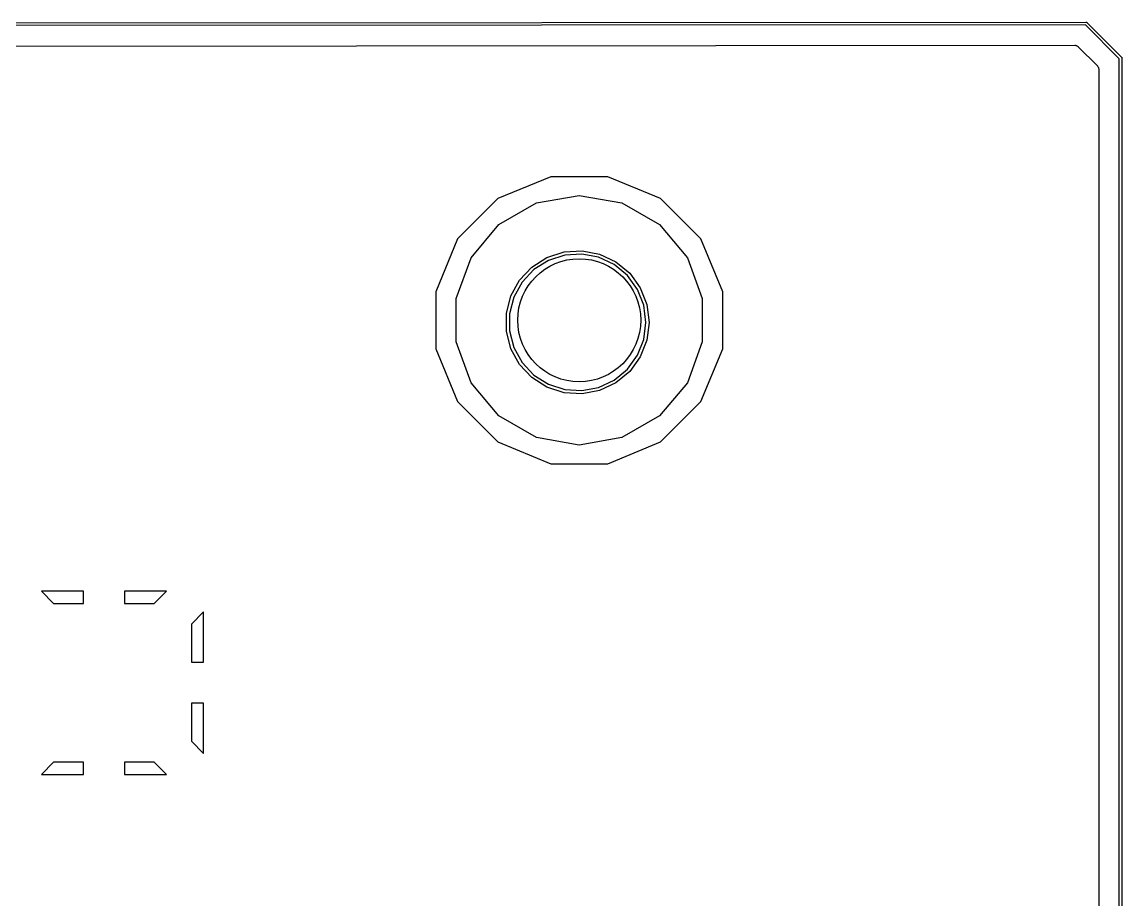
# Model space of a CAD drawing. Extents: x 81 to 161, y -172 to -32.
# Drawn here: x 121.15 to 161.4, y -64 to -31.89 of the extents above; entities that cross this region are included whole.
import ezdxf

# ---------------------------------------------------------------- set-up
doc = ezdxf.new("R2010")
doc.units = 0
doc.header["$MEASUREMENT"] = 0
doc.layers.add('BLACK', color=7, linetype='CONTINUOUS')

msp = doc.modelspace()

# ---------------------------------------------------------------- linework, layer by layer
at = {"layer": 'BLACK', "linetype": 'CONTINUOUS'}
for p, q in [((82.8062, -31.954), (160.081, -31.8905)), ((160.063, -31.9905), (82.8247, -32.054)), ((161.303, -33.2312), (160.063, -31.9905)), ((160.081, -31.8905), (160.088, -31.8899)), ((160.088, -31.8899), (160.094, -31.8916)), ((160.094, -31.8916), (160.101, -31.8928)), ((160.101, -31.8928), (160.103, -31.8939)), ((160.103, -31.8939), (160.105, -31.8945)), ((160.105, -31.8945), (160.11, -31.8983)), ((160.11, -31.8983), (160.116, -31.9016)), ((160.116, -31.9016), (160.12, -31.9067)), ((160.12, -31.9067), (161.387, -33.1736)), ((112.481, -32.7796), (159.68, -32.7408)), ((159.68, -32.7408), (159.687, -32.7422)), ((159.687, -32.7422), (159.695, -32.7415)), ((159.695, -32.7415), (159.717, -32.7474)), ((159.717, -32.7474), (159.74, -32.7513)), ((159.74, -32.7513), (159.746, -32.7552)), ((159.746, -32.7552), (159.754, -32.7572)), ((159.754, -32.7572), (159.773, -32.7703)), ((159.773, -32.7703), (159.792, -32.7817)), ((159.792, -32.7817), (159.797, -32.7876)), ((159.797, -32.7876), (159.804, -32.7921)), ((159.804, -32.7921), (160.502, -33.4906)), ((161.304, -170.794), (161.303, -33.2312)), ((161.387, -33.1736), (161.392, -33.1779)), ((161.392, -33.1779), (161.396, -33.1836)), ((161.396, -33.1836), (161.4, -33.189)), ((161.4, -33.189), (161.4, -33.1912)), ((161.4, -33.1912), (161.401, -33.1931)), ((161.401, -33.1931), (161.402, -33.1997)), ((161.402, -33.1997), (161.404, -33.2061)), ((161.404, -33.2061), (161.403, -33.2127)), ((161.403, -33.2127), (161.403, -170.813)), ((160.502, -33.4906), (160.507, -33.4969)), ((160.507, -33.4969), (160.513, -33.5019)), ((160.513, -33.5019), (160.524, -33.5217)), ((160.524, -33.5217), (160.537, -33.5404)), ((160.537, -33.5404), (160.539, -33.5478)), ((160.539, -33.5478), (160.543, -33.5545)), ((160.543, -33.5545), (160.547, -33.577)), ((160.547, -33.577), (160.553, -33.5991)), ((160.553, -33.5991), (160.552, -33.6068)), ((160.552, -33.6068), (160.553, -33.6144)), ((160.553, -33.6144), (160.554, -170.411)), ((140.497, -37.549), (138.568, -38.3483)), ((142.586, -37.549), (140.497, -37.549)), ((144.515, -38.3483), (142.586, -37.549)), ((139.979, -38.5052), (141.541, -38.2296)), ((141.541, -38.2296), (143.104, -38.5052)), ((138.568, -38.3483), (137.091, -39.8251)), ((138.604, -39.2986), (139.979, -38.5052)), ((143.104, -38.5052), (144.479, -39.2986)), ((145.992, -39.8251), (144.515, -38.3483)), ((137.584, -40.5143), (138.604, -39.2986)), ((144.479, -39.2986), (145.499, -40.5143)), ((137.091, -39.8251), (136.291, -41.7547)), ((146.791, -41.7547), (145.992, -39.8251)), ((137.041, -42.0055), (137.584, -40.5143)), ((139.806, -40.8544), (140.361, -40.5021)), ((140.412, -40.6107), (139.883, -40.9468)), ((140.361, -40.5021), (140.987, -40.299)), ((141.009, -40.4168), (140.412, -40.6107)), ((140.987, -40.299), (141.643, -40.2577)), ((141.635, -40.3774), (141.009, -40.4168)), ((142.251, -40.495), (141.635, -40.3774)), ((141.643, -40.2577), (142.288, -40.3809)), ((142.819, -40.7621), (142.251, -40.495)), ((142.288, -40.3809), (142.883, -40.6608)), ((145.499, -40.5143), (146.041, -42.0055)), ((139.356, -41.3336), (139.806, -40.8544)), ((139.883, -40.9468), (139.453, -41.4041)), ((143.302, -41.162), (142.819, -40.7621)), ((142.883, -40.6608), (143.39, -41.0798)), ((139.04, -41.9097), (139.356, -41.3336)), ((139.453, -41.4041), (139.151, -41.9539)), ((143.671, -41.6695), (143.302, -41.162)), ((143.39, -41.0798), (143.776, -41.6117)), ((136.291, -41.7547), (136.291, -43.8433)), ((143.902, -42.2528), (143.671, -41.6695)), ((143.776, -41.6117), (144.018, -42.2229)), ((146.791, -43.8433), (146.791, -41.7547)), ((137.041, -43.5925), (137.041, -42.0055)), ((138.876, -42.5465), (139.04, -41.9097)), ((139.151, -41.9539), (138.995, -42.5615)), ((143.981, -42.8752), (143.902, -42.2528)), ((144.018, -42.2229), (144.101, -42.8752)), ((146.041, -42.0055), (146.041, -43.5925)), ((138.876, -43.2039), (138.876, -42.5465)), ((138.995, -42.5615), (138.995, -43.1888)), ((143.902, -43.4976), (143.981, -42.8752)), ((144.101, -42.8752), (144.018, -43.5274)), ((139.04, -43.8406), (138.876, -43.2039)), ((138.995, -43.1888), (139.151, -43.7965)), ((136.291, -43.8433), (137.091, -45.7729)), ((137.584, -45.0837), (137.041, -43.5925)), ((139.356, -44.4167), (139.04, -43.8406)), ((139.151, -43.7965), (139.453, -44.3462)), ((143.671, -44.0808), (143.902, -43.4976)), ((144.018, -43.5274), (143.776, -44.1386)), ((146.041, -43.5925), (145.499, -45.0837)), ((145.992, -45.7729), (146.791, -43.8433)), ((143.302, -44.5884), (143.671, -44.0808)), ((143.776, -44.1386), (143.39, -44.6705)), ((139.806, -44.896), (139.356, -44.4167)), ((139.453, -44.3462), (139.883, -44.8035)), ((142.819, -44.9882), (143.302, -44.5884)), ((143.39, -44.6705), (142.883, -45.0896)), ((138.604, -46.2994), (137.584, -45.0837)), ((140.361, -45.2482), (139.806, -44.896)), ((139.883, -44.8035), (140.412, -45.1396)), ((142.251, -45.2553), (142.819, -44.9882)), ((145.499, -45.0837), (144.479, -46.2994)), ((140.987, -45.4514), (140.361, -45.2482)), ((140.412, -45.1396), (141.009, -45.3335)), ((141.643, -45.4927), (140.987, -45.4514)), ((141.009, -45.3335), (141.635, -45.3729)), ((141.635, -45.3729), (142.251, -45.2553)), ((142.288, -45.3695), (141.643, -45.4927)), ((142.883, -45.0896), (142.288, -45.3695)), ((137.091, -45.7729), (138.568, -47.2497)), ((144.515, -47.2497), (145.992, -45.7729)), ((139.979, -47.0928), (138.604, -46.2994)), ((144.479, -46.2994), (143.104, -47.0928)), ((141.541, -47.3684), (139.979, -47.0928)), ((143.104, -47.0928), (141.541, -47.3684)), ((138.568, -47.2497), (140.497, -48.049)), ((142.586, -48.049), (144.515, -47.2497)), ((140.497, -48.049), (142.586, -48.049)), ((121.858, -52.7085), (122.308, -53.1585)), ((123.397, -52.7085), (121.858, -52.7085)), ((123.397, -53.1585), (123.397, -52.7085)), ((124.897, -52.7085), (124.897, -53.1585)), ((126.436, -52.7085), (124.897, -52.7085)), ((125.986, -53.1585), (126.436, -52.7085)), ((122.308, -53.1585), (123.397, -53.1585)), ((124.897, -53.1585), (125.986, -53.1585)), ((127.797, -53.4692), (127.347, -53.9192)), ((127.797, -55.3085), (127.797, -53.4692)), ((127.347, -53.9192), (127.347, -55.3085)), ((127.347, -55.3085), (127.797, -55.3085)), ((127.347, -56.8085), (127.347, -58.1979)), ((127.797, -56.8085), (127.347, -56.8085)), ((127.797, -58.6479), (127.797, -56.8085)), ((127.347, -58.1979), (127.797, -58.6479)), ((122.308, -58.9585), (121.858, -59.4085)), ((123.397, -58.9585), (122.308, -58.9585)), ((123.397, -59.4085), (123.397, -58.9585)), ((124.897, -58.9585), (124.897, -59.4085)), ((125.986, -58.9585), (124.897, -58.9585)), ((126.436, -59.4085), (125.986, -58.9585)), ((121.858, -59.4085), (123.397, -59.4085)), ((124.897, -59.4085), (126.436, -59.4085))]:
    msp.add_line(p, q, dxfattribs=at)
at = {"layer": 'BLACK'}
msp.add_circle((141.541, -42.799), 2.25, dxfattribs=at)
msp.add_circle((141.541, -42.799), 2.25, dxfattribs=at)

doc.saveas('drawing.dxf')
